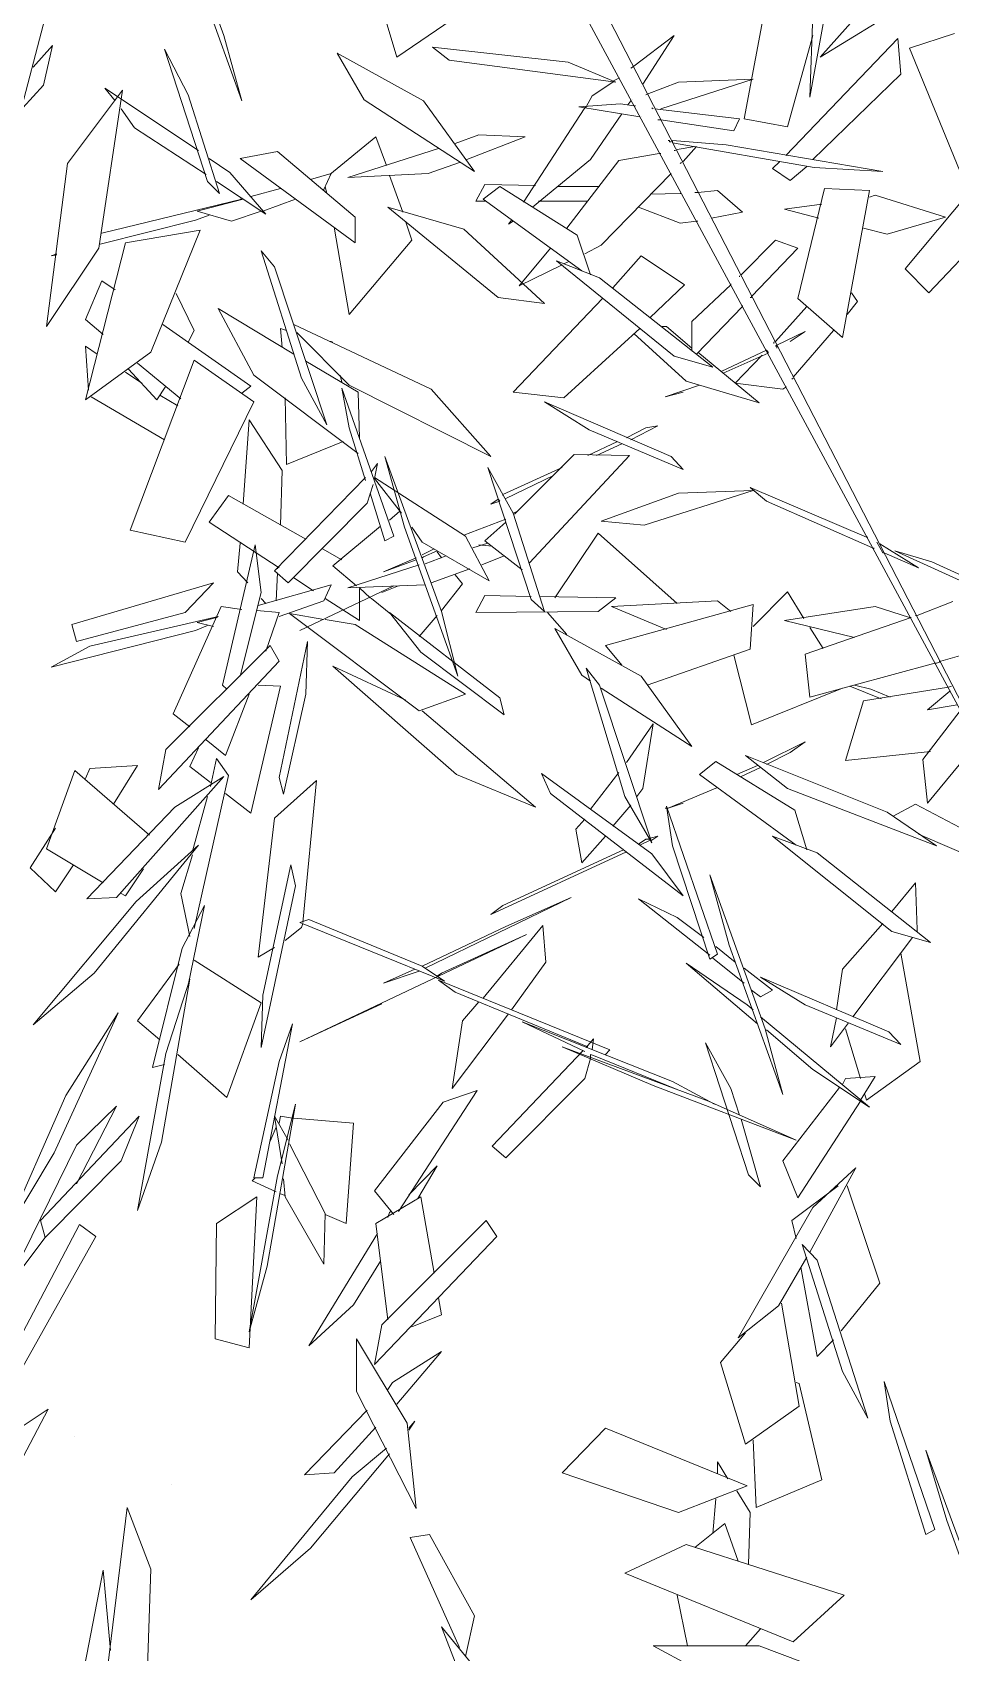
# Model space of a CAD drawing. Header units: metres. Extents: x 42 to 199, y -121 to 268.
# Drawn here: x 132.8174 to 133.0749, y -53.845 to -53.3905 of the extents above; entities that cross this region are included whole.
import ezdxf

# ---------------------------------------------------------------- set-up
doc = ezdxf.new("R2010")
doc.units = ezdxf.units.M
doc.header["$LTSCALE"] = 0.3
doc.layers.get('0').update_dxf_attribs({"color": 8})
doc.layers.add('A-LANDSCAPE', color=8, linetype='Continuous', lineweight=5)
doc.layers.add('DA HOUSE ARCH LAYOUT', color=8, linetype='Continuous', lineweight=9)

# ---------------------------------------------------------------- blocks, each defined once
blk = doc.blocks.new('02PTRX29')
at = {"color": 8, "linetype": 'Continuous', "transparency": 33554572}
for p, q in [((-0.07704, -0.15016), (-0.1687, -0.32006)), ((-0.16889, -0.31994), (-0.08179, -0.1508)), ((-0.0668, -0.21898), (-0.05958, -0.19937)), ((-0.1427, -0.22177), (-0.15655, -0.20621)), ((-0.13302, -0.22961), (-0.1372, -0.20734)), ((-0.06224, -0.20836), (-0.06907, -0.22733)), ((-0.08881, -0.22177), (-0.08577, -0.21152)), ((-0.14384, -0.21329), (-0.14137, -0.22683)), ((-0.14137, -0.22683), (-0.14175, -0.21633)), ((-0.14991, -0.21734), (-0.1427, -0.22177)), ((-0.09583, -0.21696), (-0.08881, -0.22177)), ((-0.04402, -0.21671), (-0.04061, -0.22986)), ((-0.15409, -0.22063), (-0.16149, -0.23872)), ((-0.15978, -0.21873), (-0.15409, -0.22063)), ((-0.15257, -0.21936), (-0.15295, -0.22392)), ((-0.13834, -0.23429), (-0.15257, -0.21936)), ((-0.13852, -0.23062), (-0.14175, -0.21898)), ((-0.1241, -0.21898), (-0.11898, -0.2229)), ((-0.12012, -0.22518), (-0.1241, -0.21898)), ((-0.11063, -0.2224), (-0.09336, -0.2205)), ((-0.09336, -0.2205), (-0.09545, -0.22215)), ((-0.06907, -0.22733), (-0.0668, -0.21898)), ((-0.06471, -0.23758), (-0.05921, -0.22075)), ((-0.06224, -0.22657), (-0.05921, -0.22075)), ((-0.04251, -0.22303), (-0.04497, -0.22025)), ((-0.04497, -0.22025), (-0.04383, -0.22531)), ((-0.1167, -0.22493), (-0.09545, -0.22215)), ((-0.1167, -0.22493), (-0.11063, -0.2224)), ((-0.09222, -0.22733), (-0.08122, -0.22126)), ((-0.08463, -0.22721), (-0.08122, -0.22126)), ((-0.15295, -0.22392), (-0.14175, -0.2348)), ((-0.1224, -0.22834), (-0.13416, -0.22455)), ((-0.13416, -0.22455), (-0.12467, -0.22493)), ((-0.11898, -0.2229), (-0.11879, -0.22303)), ((-0.11879, -0.22303), (-0.1186, -0.22316)), ((-0.11708, -0.2243), (-0.11708, -0.2243)), ((-0.11708, -0.2243), (-0.11708, -0.22442)), ((-0.11708, -0.22442), (-0.11632, -0.2248)), ((-0.11632, -0.2248), (-0.11632, -0.22493)), ((-0.12467, -0.22493), (-0.12069, -0.22645)), ((-0.12069, -0.22645), (-0.1205, -0.22657)), ((-0.1205, -0.22657), (-0.1205, -0.22657)), ((-0.11993, -0.22543), (-0.11993, -0.22543)), ((-0.11632, -0.22493), (-0.11367, -0.2267)), ((-0.11367, -0.2267), (-0.11291, -0.22809)), ((-0.06623, -0.2391), (-0.06224, -0.22657)), ((-0.05161, -0.22569), (-0.06357, -0.23366)), ((-0.04687, -0.2353), (-0.05389, -0.22594)), ((-0.05086, -0.24606), (-0.05389, -0.22594)), ((-0.05161, -0.22569), (-0.05294, -0.22733)), ((-0.04118, -0.22822), (-0.04383, -0.22531)), ((-0.12164, -0.22834), (-0.13245, -0.22961)), ((-0.12145, -0.22834), (-0.12126, -0.22822)), ((-0.11196, -0.22809), (-0.11974, -0.22936)), ((-0.11917, -0.22797), (-0.11917, -0.22797)), ((-0.11917, -0.22797), (-0.11898, -0.22797)), ((-0.11898, -0.22797), (-0.11727, -0.22771)), ((-0.11879, -0.22721), (-0.11879, -0.22721)), ((-0.11822, -0.22784), (-0.1186, -0.22733)), ((-0.11348, -0.2348), (-0.11746, -0.22898)), ((-0.11727, -0.22771), (-0.11196, -0.22809)), ((-0.11291, -0.22809), (-0.11272, -0.22822)), ((-0.11272, -0.22822), (-0.10494, -0.24024)), ((-0.08463, -0.22721), (-0.09868, -0.23631)), ((-0.09868, -0.23631), (-0.09222, -0.22733)), ((-0.0537, -0.22834), (-0.05541, -0.23075)), ((-0.13852, -0.23062), (-0.13302, -0.22961)), ((-0.13245, -0.22961), (-0.13169, -0.23113)), ((-0.13169, -0.23113), (-0.1224, -0.22974)), ((-0.1224, -0.22974), (-0.12221, -0.22974)), ((-0.12221, -0.22974), (-0.12202, -0.22974)), ((-0.11993, -0.22936), (-0.11993, -0.22936)), ((-0.06452, -0.23669), (-0.05541, -0.23075)), ((-0.13074, -0.2329), (-0.15067, -0.23631)), ((-0.14194, -0.23581), (-0.12391, -0.23265)), ((-0.12391, -0.23239), (-0.13074, -0.2329)), ((-0.12391, -0.23265), (-0.12391, -0.23239)), ((-0.12372, -0.23252), (-0.12353, -0.23252)), ((-0.12353, -0.23252), (-0.12353, -0.23239)), ((-0.12353, -0.23239), (-0.12334, -0.23239)), ((-0.10513, -0.23189), (-0.09924, -0.23163)), ((-0.09773, -0.2348), (-0.10513, -0.23189)), ((-0.09924, -0.23163), (-0.09621, -0.23277)), ((-0.08615, -0.23189), (-0.08748, -0.23556)), ((-0.08027, -0.23669), (-0.08615, -0.23189)), ((-0.16585, -0.23391), (-0.15352, -0.24871)), ((-0.13663, -0.23593), (-0.13758, -0.23505)), ((-0.12695, -0.23315), (-0.12524, -0.23505)), ((-0.12676, -0.23315), (-0.12448, -0.23353)), ((-0.12486, -0.2353), (-0.12505, -0.23518)), ((-0.1241, -0.23366), (-0.12429, -0.23366)), ((-0.12221, -0.23404), (-0.1224, -0.23404)), ((-0.1224, -0.23404), (-0.1224, -0.23404)), ((-0.11708, -0.23492), (-0.12221, -0.23404)), ((-0.11044, -0.24353), (-0.11708, -0.23492)), ((-0.10608, -0.24087), (-0.11348, -0.2348)), ((-0.09279, -0.23657), (-0.09678, -0.23518)), ((-0.09412, -0.2334), (-0.08255, -0.23707)), ((-0.08349, -0.24213), (-0.07363, -0.23378)), ((-0.06888, -0.23467), (-0.08349, -0.24542)), ((-0.07363, -0.23378), (-0.06888, -0.23467)), ((-0.0649, -0.23467), (-0.06755, -0.23644)), ((-0.14194, -0.23581), (-0.15067, -0.23631)), ((-0.14099, -0.23568), (-0.1389, -0.23745)), ((-0.1389, -0.23745), (-0.13663, -0.23593)), ((-0.12372, -0.23657), (-0.1148, -0.24568)), ((-0.12372, -0.23657), (-0.12372, -0.23657)), ((-0.08255, -0.23707), (-0.09279, -0.23657)), ((-0.08786, -0.23682), (-0.08957, -0.2415)), ((-0.08046, -0.23657), (-0.07951, -0.23859)), ((-0.08046, -0.23657), (-0.0778, -0.23733)), ((-0.06755, -0.23644), (-0.07211, -0.24175)), ((-0.04687, -0.2353), (-0.04421, -0.25605)), ((-0.14896, -0.23872), (-0.14327, -0.23847)), ((-0.14555, -0.25744), (-0.14896, -0.23872)), ((-0.13985, -0.25251), (-0.14327, -0.23847)), ((-0.13283, -0.2415), (-0.12961, -0.23872)), ((-0.12961, -0.23872), (-0.12714, -0.23897)), ((-0.12714, -0.23897), (-0.12695, -0.23897)), ((-0.12695, -0.23897), (-0.12676, -0.23897)), ((-0.12505, -0.2391), (-0.12505, -0.2391)), ((-0.12505, -0.2391), (-0.12486, -0.2391)), ((-0.12486, -0.2391), (-0.12107, -0.23922)), ((-0.11462, -0.23821), (-0.1093, -0.23821)), ((-0.1019, -0.23821), (-0.11177, -0.24441)), ((-0.1, -0.23796), (-0.10646, -0.23809)), ((-0.09981, -0.23986), (-0.1019, -0.23821)), ((-0.09886, -0.24011), (-0.1, -0.23796)), ((-0.07989, -0.2391), (-0.0797, -0.23821)), ((-0.07951, -0.23859), (-0.07951, -0.23872)), ((-0.07021, -0.23948), (-0.07401, -0.23847)), ((-0.07211, -0.24175), (-0.06585, -0.23758)), ((-0.06471, -0.23758), (-0.06623, -0.2391)), ((-0.15655, -0.25175), (-0.16756, -0.24011)), ((-0.15864, -0.24213), (-0.14972, -0.23935)), ((-0.14972, -0.23935), (-0.14896, -0.2396)), ((-0.14289, -0.24049), (-0.13815, -0.24112)), ((-0.13815, -0.24112), (-0.14251, -0.24226)), ((-0.11955, -0.24087), (-0.12486, -0.24289)), ((-0.10683, -0.24011), (-0.1131, -0.24011)), ((-0.11234, -0.24897), (-0.09981, -0.23986)), ((-0.10494, -0.24011), (-0.10494, -0.24011)), ((-0.08767, -0.24087), (-0.10171, -0.25238)), ((-0.10019, -0.24011), (-0.09886, -0.24011)), ((-0.09735, -0.24365), (-0.08767, -0.24087)), ((-0.0759, -0.23986), (-0.07173, -0.24137)), ((-0.07173, -0.24137), (-0.07154, -0.24137)), ((-0.07154, -0.24137), (-0.06774, -0.24264)), ((-0.06338, -0.24137), (-0.06926, -0.23986)), ((-0.06926, -0.23986), (-0.06907, -0.23986)), ((-0.06907, -0.23986), (-0.05124, -0.24416)), ((-0.06888, -0.23986), (-0.06907, -0.23986)), ((-0.06774, -0.24264), (-0.06338, -0.24137)), ((-0.15124, -0.24428), (-0.15864, -0.24213)), ((-0.13283, -0.2415), (-0.12885, -0.24226)), ((-0.12866, -0.24226), (-0.12866, -0.24226)), ((-0.12695, -0.24264), (-0.12714, -0.24264)), ((-0.12486, -0.24289), (-0.12695, -0.24264)), ((-0.10361, -0.24264), (-0.10304, -0.24302)), ((-0.10304, -0.24302), (-0.10342, -0.24251)), ((-0.08995, -0.24277), (-0.09071, -0.24504)), ((-0.08349, -0.24213), (-0.08349, -0.24542)), ((-0.08274, -0.25453), (-0.08084, -0.2434)), ((-0.0649, -0.24188), (-0.06319, -0.24251)), ((-0.05105, -0.24555), (-0.06319, -0.24251)), ((-0.1482, -0.24353), (-0.15124, -0.24428)), ((-0.13701, -0.24504), (-0.13985, -0.24606)), ((-0.13701, -0.24504), (-0.13264, -0.24947)), ((-0.11177, -0.24441), (-0.11348, -0.24947)), ((-0.10759, -0.25314), (-0.09735, -0.24365)), ((-0.09071, -0.24504), (-0.08274, -0.25453)), ((-0.06376, -0.24378), (-0.05427, -0.24542)), ((-0.06376, -0.24378), (-0.0575, -0.25934)), ((-0.04915, -0.26541), (-0.05427, -0.24542)), ((-0.13397, -0.25225), (-0.13985, -0.24606)), ((-0.11993, -0.24707), (-0.12543, -0.25074)), ((-0.11993, -0.24707), (-0.11632, -0.25112)), ((-0.1148, -0.24568), (-0.11272, -0.24681)), ((-0.10437, -0.25086), (-0.10835, -0.24606)), ((-0.07666, -0.26263), (-0.07154, -0.24643)), ((-0.07154, -0.24643), (-0.07325, -0.24846)), ((-0.04421, -0.25605), (-0.05086, -0.24606)), ((-0.04554, -0.24681), (-0.04478, -0.24707)), ((-0.04554, -0.24694), (-0.04478, -0.24707)), ((-0.15352, -0.24871), (-0.15655, -0.25175)), ((-0.13245, -0.24972), (-0.13245, -0.2496)), ((-0.1241, -0.25984), (-0.10911, -0.2477)), ((-0.10911, -0.2477), (-0.11462, -0.24985)), ((-0.11063, -0.24783), (-0.11006, -0.24808)), ((-0.10987, -0.24821), (-0.10437, -0.25086)), ((-0.07325, -0.24846), (-0.07989, -0.26857)), ((-0.13131, -0.25074), (-0.13131, -0.25061)), ((-0.12638, -0.25542), (-0.13131, -0.25074)), ((-0.11462, -0.24985), (-0.12904, -0.26124)), ((-0.12107, -0.25491), (-0.12543, -0.25074)), ((-0.05124, -0.25023), (-0.05294, -0.25137)), ((-0.04915, -0.25516), (-0.05124, -0.25023)), ((-0.14668, -0.25175), (-0.14744, -0.25289)), ((-0.14744, -0.25289), (-0.14612, -0.25453)), ((-0.13985, -0.25251), (-0.14555, -0.25744)), ((-0.13701, -0.25795), (-0.14099, -0.25352)), ((-0.13397, -0.25238), (-0.13397, -0.25225)), ((-0.13378, -0.25238), (-0.13397, -0.25238)), ((-0.13283, -0.25352), (-0.13283, -0.25339)), ((-0.13283, -0.25339), (-0.13283, -0.25339)), ((-0.12695, -0.25959), (-0.13283, -0.25352)), ((-0.11499, -0.25251), (-0.10361, -0.2644)), ((-0.10171, -0.25238), (-0.10759, -0.25314)), ((-0.06604, -0.25377), (-0.07571, -0.25959)), ((-0.07059, -0.26225), (-0.06604, -0.25377)), ((-0.06072, -0.25187), (-0.063, -0.25656)), ((-0.12638, -0.25542), (-0.12638, -0.25921)), ((-0.09317, -0.26402), (-0.07571, -0.2558)), ((-0.05902, -0.2558), (-0.07021, -0.26364)), ((-0.05142, -0.25706), (-0.04915, -0.25516)), ((-0.14441, -0.25656), (-0.13928, -0.2625)), ((-0.1372, -0.25845), (-0.1408, -0.25668)), ((-0.1408, -0.25668), (-0.1389, -0.25795)), ((-0.12638, -0.25883), (-0.12315, -0.25605)), ((-0.11898, -0.25694), (-0.12562, -0.26301)), ((-0.12315, -0.25605), (-0.12258, -0.25605)), ((-0.11006, -0.26516), (-0.11974, -0.2563)), ((-0.07609, -0.25681), (-0.08274, -0.26351)), ((-0.07609, -0.25694), (-0.07609, -0.25694)), ((-0.07477, -0.25656), (-0.07401, -0.2563)), ((-0.07401, -0.2563), (-0.0742, -0.25871)), ((-0.06224, -0.25807), (-0.063, -0.25656)), ((-0.13701, -0.25858), (-0.1372, -0.25845)), ((-0.1372, -0.25883), (-0.1372, -0.25858)), ((-0.1372, -0.25858), (-0.13701, -0.25858)), ((-0.1372, -0.25883), (-0.1372, -0.25883)), ((-0.13682, -0.25807), (-0.13701, -0.25795)), ((-0.13682, -0.2582), (-0.13682, -0.25807)), ((-0.13606, -0.25934), (-0.13587, -0.25909)), ((-0.13606, -0.25947), (-0.13606, -0.25934)), ((-0.13606, -0.25934), (-0.13606, -0.25934)), ((-0.13037, -0.262), (-0.13606, -0.25947)), ((-0.13587, -0.25909), (-0.13587, -0.25909)), ((-0.13587, -0.25909), (-0.13018, -0.26174)), ((-0.1353, -0.25972), (-0.13188, -0.26326)), ((-0.13492, -0.26579), (-0.12714, -0.25934)), ((-0.1241, -0.25984), (-0.12904, -0.26124)), ((-0.08065, -0.25807), (-0.08046, -0.25795)), ((-0.08046, -0.25795), (-0.08027, -0.25795)), ((-0.0575, -0.25934), (-0.04915, -0.26541)), ((-0.04915, -0.25858), (-0.05067, -0.25959)), ((-0.04953, -0.26415), (-0.04915, -0.25858)), ((-0.07723, -0.26048), (-0.08387, -0.2644)), ((-0.063, -0.26035), (-0.07059, -0.26566)), ((-0.05484, -0.28198), (-0.063, -0.26035)), ((-0.06129, -0.26528), (-0.05579, -0.26073)), ((-0.05826, -0.26541), (-0.05465, -0.26149)), ((-0.05427, -0.26187), (-0.05636, -0.26326)), ((-0.13928, -0.26263), (-0.13909, -0.26275)), ((-0.13834, -0.26364), (-0.13834, -0.26364)), ((-0.13834, -0.26364), (-0.13834, -0.26377)), ((-0.13834, -0.26377), (-0.13796, -0.26402)), ((-0.13796, -0.26402), (-0.13188, -0.26326)), ((-0.12562, -0.26301), (-0.13492, -0.26579)), ((-0.12296, -0.26503), (-0.12733, -0.26351)), ((-0.08274, -0.26351), (-0.10076, -0.27262)), ((-0.10076, -0.27262), (-0.09317, -0.26402)), ((-0.08179, -0.26389), (-0.08843, -0.28274)), ((-0.08387, -0.27224), (-0.07059, -0.26225)), ((-0.08274, -0.26895), (-0.08179, -0.26389)), ((-0.08179, -0.26313), (-0.0816, -0.26225)), ((-0.07666, -0.26263), (-0.07989, -0.26857)), ((-0.07021, -0.26364), (-0.06907, -0.26453)), ((-0.05826, -0.26541), (-0.05939, -0.26364)), ((-0.12524, -0.2644), (-0.12296, -0.26503)), ((-0.10759, -0.26566), (-0.12372, -0.27262)), ((-0.11329, -0.26921), (-0.10759, -0.26566)), ((-0.10361, -0.2644), (-0.11006, -0.26516)), ((-0.08387, -0.2644), (-0.08406, -0.27022)), ((-0.07458, -0.26516), (-0.07477, -0.27363)), ((-0.07059, -0.26566), (-0.06186, -0.2835)), ((-0.06091, -0.26617), (-0.05864, -0.26478)), ((-0.05921, -0.27047), (-0.04991, -0.26503)), ((-0.0742, -0.27439), (-0.07002, -0.26794)), ((-0.07002, -0.26794), (-0.06926, -0.27869)), ((-0.12524, -0.27427), (-0.11329, -0.26921)), ((-0.1205, -0.26895), (-0.12202, -0.2687)), ((-0.12202, -0.2687), (-0.1186, -0.27047)), ((-0.11803, -0.27022), (-0.1205, -0.26895)), ((-0.08482, -0.27566), (-0.08274, -0.26895)), ((-0.11424, -0.2725), (-0.11746, -0.27098)), ((-0.1131, -0.2725), (-0.11689, -0.27072)), ((-0.07477, -0.27363), (-0.08198, -0.27072)), ((-0.12524, -0.27427), (-0.12372, -0.27262)), ((-0.11139, -0.27237), (-0.11841, -0.2725)), ((-0.11841, -0.2725), (-0.1057, -0.28616)), ((-0.1038, -0.27996), (-0.11139, -0.27237)), ((-0.10228, -0.27743), (-0.10987, -0.27401)), ((-0.10038, -0.27401), (-0.10589, -0.29084)), ((-0.10361, -0.27983), (-0.10038, -0.27401)), ((-0.08729, -0.27262), (-0.0945, -0.29236)), ((-0.08976, -0.2816), (-0.08729, -0.27262)), ((-0.08634, -0.27351), (-0.08596, -0.27541)), ((-0.08558, -0.27452), (-0.08634, -0.27351)), ((-0.07401, -0.28135), (-0.0742, -0.27439)), ((-0.10873, -0.27503), (-0.10266, -0.27794)), ((-0.09754, -0.28274), (-0.08596, -0.27528)), ((-0.08596, -0.27541), (-0.08938, -0.27983)), ((-0.08501, -0.27857), (-0.08577, -0.27616)), ((-0.08482, -0.27528), (-0.07325, -0.28717)), ((-0.14934, -0.28426), (-0.13587, -0.27831)), ((-0.13378, -0.27654), (-0.14858, -0.28287)), ((-0.13587, -0.27831), (-0.13378, -0.27654)), ((-0.12031, -0.28135), (-0.13416, -0.27692)), ((-0.13416, -0.27692), (-0.12467, -0.2773)), ((-0.12467, -0.2773), (-0.1148, -0.28084)), ((-0.10228, -0.27756), (-0.10228, -0.27743)), ((-0.1019, -0.27831), (-0.10171, -0.27806)), ((-0.10076, -0.27869), (-0.1019, -0.27831)), ((-0.10171, -0.27806), (-0.10076, -0.27869)), ((-0.08729, -0.28337), (-0.08539, -0.2773)), ((-0.07723, -0.28312), (-0.06736, -0.27756)), ((-0.06736, -0.27756), (-0.0649, -0.28097)), ((-0.10759, -0.29236), (-0.10361, -0.27983)), ((-0.10361, -0.27983), (-0.10418, -0.27958)), ((-0.10266, -0.28059), (-0.09735, -0.28262)), ((-0.08919, -0.27958), (-0.08786, -0.28072)), ((-0.07496, -0.28869), (-0.08501, -0.27857)), ((-0.12448, -0.29134), (-0.11443, -0.28236)), ((-0.1148, -0.28084), (-0.12031, -0.28135)), ((-0.11443, -0.28236), (-0.10892, -0.29059)), ((-0.10266, -0.28097), (-0.1, -0.28337)), ((-0.09659, -0.30058), (-0.08976, -0.2816)), ((-0.09203, -0.2835), (-0.09071, -0.2816)), ((-0.08672, -0.28148), (-0.08065, -0.28654)), ((-0.0649, -0.28097), (-0.07382, -0.28679)), ((-0.06186, -0.2835), (-0.05484, -0.28198)), ((-0.15219, -0.28464), (-0.1704, -0.29286)), ((-0.15693, -0.28603), (-0.15219, -0.28464)), ((-0.15029, -0.28375), (-0.15522, -0.28679)), ((-0.15067, -0.28489), (-0.14991, -0.2835)), ((-0.14953, -0.28426), (-0.14953, -0.28439)), ((-0.14953, -0.28439), (-0.14934, -0.28426)), ((-0.14858, -0.28287), (-0.14877, -0.28287)), ((-0.14877, -0.28287), (-0.14877, -0.28287)), ((-0.1, -0.28337), (-0.10475, -0.28704)), ((-0.09924, -0.28388), (-0.10095, -0.28401)), ((-0.09754, -0.28274), (-0.10057, -0.28844)), ((-0.09203, -0.2835), (-0.10057, -0.28844)), ((-0.09849, -0.28426), (-0.10038, -0.28363)), ((-0.09222, -0.2854), (-0.09393, -0.28464)), ((-0.09355, -0.28439), (-0.09203, -0.28515)), ((-0.08843, -0.28274), (-0.08729, -0.28337)), ((-0.08179, -0.28578), (-0.07932, -0.28439)), ((-0.07078, -0.28388), (-0.07154, -0.28995)), ((-0.06661, -0.30172), (-0.07078, -0.28388)), ((-0.06888, -0.28363), (-0.0685, -0.2873)), ((-0.15693, -0.28603), (-0.18065, -0.29691)), ((-0.15522, -0.28679), (-0.15086, -0.28489)), ((-0.15086, -0.28489), (-0.15067, -0.28489)), ((-0.09962, -0.28641), (-0.10247, -0.28527)), ((-0.09241, -0.28628), (-0.09507, -0.28527)), ((-0.0945, -0.28553), (-0.09393, -0.28477)), ((-0.09203, -0.28553), (-0.09222, -0.2854)), ((-0.08255, -0.28932), (-0.09165, -0.28641)), ((-0.0871, -0.2873), (-0.09127, -0.28553)), ((-0.0871, -0.2873), (-0.09127, -0.28578)), ((-0.08065, -0.28654), (-0.08368, -0.28907)), ((-0.07363, -0.28666), (-0.07363, -0.28692)), ((-0.09811, -0.28692), (-0.09317, -0.28869)), ((-0.09621, -0.28768), (-0.09716, -0.28881)), ((-0.0945, -0.29223), (-0.09716, -0.28881)), ((-0.07571, -0.28806), (-0.07818, -0.2897)), ((-0.07325, -0.28717), (-0.07496, -0.28869)), ((-0.07344, -0.29097), (-0.07363, -0.28742)), ((-0.06983, -0.28869), (-0.0685, -0.2873)), ((-0.06547, -0.28869), (-0.06186, -0.29248)), ((-0.04744, -0.294), (-0.06547, -0.28869)), ((-0.14061, -0.29324), (-0.13852, -0.28983)), ((-0.13416, -0.29425), (-0.13852, -0.28983)), ((-0.10702, -0.29046), (-0.1167, -0.29059)), ((-0.1167, -0.29059), (-0.11443, -0.29236)), ((-0.10589, -0.29084), (-0.10759, -0.29236)), ((-0.1, -0.29033), (-0.10589, -0.29046)), ((-0.09886, -0.29248), (-0.1, -0.29033)), ((-0.09241, -0.28894), (-0.08255, -0.28932)), ((-0.08691, -0.28995), (-0.089, -0.28907)), ((-0.07647, -0.29476), (-0.08843, -0.28907)), ((-0.08558, -0.29071), (-0.08824, -0.29286)), ((-0.08539, -0.29059), (-0.08558, -0.29071)), ((-0.08406, -0.28932), (-0.08539, -0.29059)), ((-0.08406, -0.2935), (-0.08406, -0.28945)), ((-0.0797, -0.29071), (-0.08406, -0.2935)), ((-0.07116, -0.2916), (-0.08046, -0.28894)), ((-0.08046, -0.28894), (-0.07951, -0.29097)), ((-0.07154, -0.29071), (-0.07211, -0.29134)), ((-0.07154, -0.28995), (-0.06888, -0.30058)), ((-0.15959, -0.29109), (-0.15503, -0.29286)), ((-0.15503, -0.29286), (-0.15484, -0.29286)), ((-0.15484, -0.29286), (-0.15484, -0.29286)), ((-0.14972, -0.29172), (-0.15409, -0.29312)), ((-0.13815, -0.2935), (-0.14972, -0.29172)), ((-0.11537, -0.29666), (-0.13416, -0.29147)), ((-0.13416, -0.29147), (-0.13378, -0.29716)), ((-0.13131, -0.29236), (-0.12961, -0.29097)), ((-0.11613, -0.29172), (-0.12961, -0.29097)), ((-0.12315, -0.29463), (-0.11613, -0.29172)), ((-0.11443, -0.29236), (-0.09886, -0.29248)), ((-0.10797, -0.29248), (-0.11044, -0.29527)), ((-0.08786, -0.29248), (-0.1019, -0.30336)), ((-0.0945, -0.29236), (-0.09659, -0.30058)), ((-0.09393, -0.29286), (-0.09165, -0.29552)), ((-0.09184, -0.29754), (-0.08786, -0.29248)), ((-0.09165, -0.30501), (-0.07514, -0.29261)), ((-0.07951, -0.29097), (-0.07382, -0.29299)), ((-0.07951, -0.29337), (-0.07514, -0.29261)), ((-0.07382, -0.29248), (-0.07097, -0.29223)), ((-0.07382, -0.29248), (-0.07211, -0.29742)), ((-0.06907, -0.2921), (-0.06642, -0.29172)), ((-0.06642, -0.29172), (-0.06034, -0.30539)), ((-0.06186, -0.29248), (-0.04801, -0.29615)), ((-0.1408, -0.2978), (-0.15427, -0.29312)), ((-0.15409, -0.29312), (-0.15427, -0.29312)), ((-0.15427, -0.29312), (-0.15427, -0.29312)), ((-0.14706, -0.29565), (-0.13815, -0.2935)), ((-0.14137, -0.29438), (-0.14308, -0.29704)), ((-0.11993, -0.30058), (-0.10892, -0.29451)), ((-0.10892, -0.29451), (-0.11234, -0.30045)), ((-0.08349, -0.294), (-0.09754, -0.30286)), ((-0.08349, -0.294), (-0.0797, -0.29337)), ((-0.04972, -0.29678), (-0.06604, -0.29299)), ((-0.06604, -0.29299), (-0.06585, -0.29312)), ((-0.06585, -0.29312), (-0.06338, -0.29375)), ((-0.06338, -0.29375), (-0.06547, -0.29425)), ((-0.06471, -0.29413), (-0.06319, -0.29476)), ((-0.06319, -0.29476), (-0.04478, -0.29944)), ((-0.04801, -0.29615), (-0.04744, -0.294)), ((-0.15807, -0.29868), (-0.16376, -0.29704)), ((-0.11537, -0.29666), (-0.11746, -0.29919)), ((-0.07382, -0.31348), (-0.07742, -0.29615)), ((-0.07742, -0.29615), (-0.07723, -0.30286)), ((-0.07268, -0.29666), (-0.07382, -0.29868)), ((-0.07268, -0.29666), (-0.05939, -0.30994)), ((-0.04972, -0.29678), (-0.04478, -0.29944)), ((-0.15788, -0.29868), (-0.15807, -0.29868)), ((-0.15788, -0.29881), (-0.15788, -0.29868)), ((-0.1575, -0.29894), (-0.15788, -0.29881)), ((-0.15731, -0.29894), (-0.1575, -0.29894)), ((-0.14137, -0.30324), (-0.15731, -0.29894)), ((-0.1408, -0.2978), (-0.14137, -0.30324)), ((-0.13169, -0.29792), (-0.13397, -0.30678)), ((-0.12069, -0.30172), (-0.13378, -0.29716)), ((-0.10247, -0.30551), (-0.09184, -0.29754)), ((-0.05845, -0.315), (-0.07382, -0.29868)), ((-0.12638, -0.30956), (-0.11993, -0.30058)), ((-0.11291, -0.29957), (-0.11784, -0.31589)), ((-0.11291, -0.29957), (-0.11462, -0.30172)), ((-0.11234, -0.30045), (-0.11348, -0.30121)), ((-0.0964, -0.3131), (-0.08065, -0.29931)), ((-0.08065, -0.29931), (-0.08995, -0.30362)), ((-0.15902, -0.30197), (-0.1594, -0.30184)), ((-0.15921, -0.30235), (-0.15921, -0.30248)), ((-0.15921, -0.30248), (-0.15636, -0.30488)), ((-0.1482, -0.30374), (-0.15902, -0.30197)), ((-0.15902, -0.30197), (-0.15902, -0.30197)), ((-0.15162, -0.30324), (-0.14915, -0.30222)), ((-0.14649, -0.30184), (-0.15048, -0.30349)), ((-0.14915, -0.30222), (-0.14706, -0.30172)), ((-0.13397, -0.30678), (-0.14555, -0.3021)), ((-0.12638, -0.30956), (-0.1148, -0.3021)), ((-0.12126, -0.32183), (-0.11462, -0.30172)), ((-0.09754, -0.30286), (-0.09165, -0.30501)), ((-0.07439, -0.31563), (-0.07723, -0.30286)), ((-0.07116, -0.30172), (-0.07401, -0.30184)), ((-0.07401, -0.30184), (-0.07021, -0.31804)), ((-0.06699, -0.3107), (-0.07002, -0.30286)), ((-0.06718, -0.30222), (-0.06661, -0.30172)), ((-0.16054, -0.30501), (-0.15579, -0.31121)), ((-0.15636, -0.30488), (-0.16016, -0.30425)), ((-0.1482, -0.30374), (-0.14593, -0.31133)), ((-0.09203, -0.30501), (-0.10646, -0.31728)), ((-0.1019, -0.30336), (-0.10247, -0.30551)), ((-0.11803, -0.31159), (-0.12145, -0.30665)), ((-0.12145, -0.30665), (-0.12012, -0.31488)), ((-0.06243, -0.30703), (-0.06034, -0.30539)), ((-0.15636, -0.31677), (-0.16281, -0.30893)), ((-0.13549, -0.31159), (-0.1408, -0.30893)), ((-0.1408, -0.30893), (-0.1389, -0.31032)), ((-0.06452, -0.30868), (-0.06699, -0.3107)), ((-0.14593, -0.31133), (-0.15674, -0.31019)), ((-0.15636, -0.31677), (-0.15579, -0.31121)), ((-0.13321, -0.3107), (-0.15124, -0.31791)), ((-0.12942, -0.31146), (-0.13947, -0.31766)), ((-0.1389, -0.31032), (-0.13587, -0.31184)), ((-0.13852, -0.31488), (-0.13321, -0.3107)), ((-0.12733, -0.3131), (-0.12942, -0.31146)), ((-0.06736, -0.31323), (-0.06585, -0.31108)), ((-0.06585, -0.31108), (-0.06509, -0.31462)), ((-0.06243, -0.31209), (-0.06357, -0.30969)), ((-0.05845, -0.315), (-0.05939, -0.30994)), ((-0.12733, -0.3131), (-0.13966, -0.32209)), ((-0.13511, -0.31222), (-0.13264, -0.31336)), ((-0.13207, -0.3131), (-0.13473, -0.31197)), ((-0.10721, -0.31298), (-0.12126, -0.32322)), ((-0.11348, -0.31753), (-0.11708, -0.31285)), ((-0.10721, -0.31298), (-0.10835, -0.31551)), ((-0.10646, -0.31728), (-0.0964, -0.3131)), ((-0.07382, -0.31348), (-0.07439, -0.31563)), ((-0.06736, -0.31323), (-0.063, -0.33271)), ((-0.0668, -0.31336), (-0.06053, -0.31728)), ((-0.05313, -0.32879), (-0.0668, -0.31336)), ((-0.06243, -0.31209), (-0.06509, -0.31412)), ((-0.04782, -0.3126), (-0.05731, -0.32082)), ((-0.05579, -0.31197), (-0.04972, -0.31234)), ((-0.05579, -0.31197), (-0.05275, -0.3169)), ((-0.04972, -0.31234), (-0.04915, -0.31361)), ((-0.04421, -0.32259), (-0.04782, -0.3126)), ((-0.1575, -0.32221), (-0.13852, -0.31488)), ((-0.12961, -0.31475), (-0.12334, -0.31741)), ((-0.12524, -0.32854), (-0.10835, -0.31551)), ((-0.12012, -0.31488), (-0.11936, -0.31589)), ((-0.07325, -0.31867), (-0.07856, -0.31386)), ((-0.07685, -0.33195), (-0.07856, -0.31386)), ((-0.06699, -0.31551), (-0.07021, -0.31804)), ((-0.16661, -0.3231), (-0.15484, -0.3169)), ((-0.152, -0.31842), (-0.15484, -0.3169)), ((-0.14099, -0.32272), (-0.13947, -0.31766)), ((-0.12961, -0.336), (-0.12315, -0.31715)), ((-0.12524, -0.31677), (-0.12334, -0.31741)), ((-0.12391, -0.32221), (-0.12315, -0.31715)), ((-0.12334, -0.31741), (-0.12296, -0.31741)), ((-0.11784, -0.31589), (-0.12126, -0.32183)), ((-0.1186, -0.31703), (-0.11632, -0.31968)), ((-0.06281, -0.32285), (-0.06471, -0.31589)), ((-0.06053, -0.31728), (-0.04934, -0.32892)), ((-0.15124, -0.31791), (-0.1575, -0.32221)), ((-0.11158, -0.32006), (-0.11272, -0.3188)), ((-0.07325, -0.31867), (-0.07116, -0.33638)), ((-0.15522, -0.32069), (-0.16813, -0.32626)), ((-0.13663, -0.32095), (-0.15181, -0.33309)), ((-0.14232, -0.3231), (-0.13663, -0.32095)), ((-0.12107, -0.3212), (-0.12202, -0.32095)), ((-0.12202, -0.32095), (-0.12126, -0.32145)), ((-0.12126, -0.32145), (-0.12107, -0.32145)), ((-0.1205, -0.32133), (-0.12107, -0.32133)), ((-0.12107, -0.32145), (-0.11974, -0.32209)), ((-0.11955, -0.32196), (-0.1205, -0.32133)), ((-0.11537, -0.32095), (-0.11234, -0.32436)), ((-0.11234, -0.32436), (-0.11158, -0.32006)), ((-0.04535, -0.31994), (-0.04213, -0.325)), ((-0.14232, -0.3231), (-0.15674, -0.33448)), ((-0.12391, -0.32221), (-0.12866, -0.33663)), ((-0.12126, -0.32322), (-0.12524, -0.32854)), ((-0.11974, -0.32209), (-0.11955, -0.32196)), ((-0.11803, -0.32297), (-0.10076, -0.33094)), ((-0.10228, -0.3298), (-0.11765, -0.32272)), ((-0.06357, -0.32209), (-0.0556, -0.3293)), ((-0.05029, -0.33841), (-0.06357, -0.32209)), ((-0.06281, -0.32335), (-0.06129, -0.32828)), ((-0.05142, -0.32689), (-0.04421, -0.32259)), ((-0.12866, -0.32588), (-0.13568, -0.34549)), ((-0.13112, -0.33486), (-0.12866, -0.32588)), ((-0.0759, -0.32727), (-0.07533, -0.32462)), ((-0.07533, -0.32462), (-0.07173, -0.34119)), ((-0.05655, -0.32512), (-0.05427, -0.32854)), ((-0.04763, -0.32462), (-0.04535, -0.32803)), ((-0.04213, -0.325), (-0.04535, -0.32803)), ((-0.15503, -0.33284), (-0.15484, -0.32689)), ((-0.15484, -0.32689), (-0.15181, -0.33056)), ((-0.07154, -0.34789), (-0.0759, -0.32727)), ((-0.12866, -0.33613), (-0.11955, -0.32892)), ((-0.12448, -0.33132), (-0.11955, -0.32892)), ((-0.10266, -0.33246), (-0.11101, -0.32879)), ((-0.11101, -0.32879), (-0.09241, -0.33777)), ((-0.10076, -0.33094), (-0.10228, -0.3298)), ((-0.06148, -0.33524), (-0.06433, -0.3298)), ((-0.06433, -0.3298), (-0.06224, -0.33992)), ((-0.06129, -0.32828), (-0.06243, -0.33372)), ((-0.0556, -0.3293), (-0.04251, -0.34498)), ((-0.05427, -0.32854), (-0.0537, -0.32828)), ((-0.04934, -0.32892), (-0.05313, -0.32879)), ((-0.15067, -0.33208), (-0.14555, -0.3379)), ((-0.12448, -0.33132), (-0.1279, -0.33385)), ((-0.09488, -0.33942), (-0.07647, -0.33195)), ((-0.07761, -0.33157), (-0.09203, -0.33752)), ((-0.07647, -0.33195), (-0.07761, -0.33157)), ((-0.07666, -0.33259), (-0.07685, -0.33208)), ((-0.15674, -0.33448), (-0.15181, -0.33309)), ((-0.15503, -0.33309), (-0.15503, -0.33284)), ((-0.14687, -0.34397), (-0.15446, -0.33385)), ((-0.1074, -0.33233), (-0.10778, -0.33701)), ((-0.09981, -0.34157), (-0.1074, -0.33233)), ((-0.10532, -0.33347), (-0.07647, -0.34713)), ((-0.0945, -0.33841), (-0.10532, -0.33347)), ((-0.09203, -0.33752), (-0.10266, -0.33246)), ((-0.07458, -0.33423), (-0.07666, -0.33259)), ((-0.15295, -0.33588), (-0.15541, -0.34966)), ((-0.13796, -0.35384), (-0.13112, -0.33486)), ((-0.13188, -0.33701), (-0.12942, -0.33499)), ((-0.12866, -0.33663), (-0.12961, -0.336)), ((-0.07116, -0.33638), (-0.07325, -0.33512)), ((-0.05769, -0.35042), (-0.06148, -0.33524)), ((-0.14479, -0.34309), (-0.14555, -0.3379)), ((-0.13663, -0.34056), (-0.13302, -0.33777)), ((-0.12562, -0.33714), (-0.13473, -0.34486)), ((-0.12562, -0.33714), (-0.1334, -0.34245)), ((-0.13302, -0.33967), (-0.12904, -0.33651)), ((-0.10342, -0.34309), (-0.10778, -0.33701)), ((-0.09203, -0.33752), (-0.09488, -0.33942)), ((-0.09165, -0.33815), (-0.0871, -0.33967)), ((-0.0871, -0.33967), (-0.09108, -0.3379)), ((-0.07154, -0.3422), (-0.063, -0.33676)), ((-0.0611, -0.33727), (-0.05579, -0.34448)), ((-0.13511, -0.33891), (-0.15143, -0.34587)), ((-0.1408, -0.34245), (-0.13511, -0.33891)), ((-0.09412, -0.33929), (-0.11594, -0.34815)), ((-0.09621, -0.34081), (-0.09412, -0.33929)), ((-0.09393, -0.33878), (-0.0945, -0.33841)), ((-0.06243, -0.33916), (-0.05883, -0.35991)), ((-0.06243, -0.33916), (-0.05939, -0.34865)), ((-0.04251, -0.34498), (-0.05029, -0.33841)), ((-0.15295, -0.34751), (-0.1408, -0.34245)), ((-0.13511, -0.34144), (-0.13663, -0.34056)), ((-0.13511, -0.34144), (-0.13397, -0.34056)), ((-0.1334, -0.34245), (-0.13416, -0.34309)), ((-0.1131, -0.34777), (-0.09621, -0.34081)), ((-0.09924, -0.34207), (-0.09716, -0.34448)), ((-0.07647, -0.34713), (-0.08691, -0.34233)), ((-0.07173, -0.34119), (-0.07154, -0.34789)), ((-0.06718, -0.35422), (-0.07154, -0.3422)), ((-0.13511, -0.34397), (-0.14896, -0.35548)), ((-0.14403, -0.34777), (-0.14479, -0.3441)), ((-0.09583, -0.35308), (-0.10304, -0.34359)), ((-0.09716, -0.34448), (-0.09583, -0.35308)), ((-0.05579, -0.34448), (-0.05864, -0.34688)), ((-0.04516, -0.3613), (-0.05332, -0.34347)), ((-0.05332, -0.34347), (-0.04668, -0.35397)), ((-0.15143, -0.34587), (-0.15295, -0.34751)), ((-0.14593, -0.34549), (-0.14782, -0.35182)), ((-0.1463, -0.34473), (-0.14403, -0.34777)), ((-0.13587, -0.34562), (-0.14175, -0.35068)), ((-0.13568, -0.34549), (-0.13796, -0.35384)), ((-0.12391, -0.35219), (-0.10475, -0.3446)), ((-0.10475, -0.3446), (-0.11272, -0.3484)), ((-0.07173, -0.36447), (-0.07552, -0.34486)), ((-0.07552, -0.34486), (-0.07382, -0.34966)), ((-0.12809, -0.34726), (-0.13359, -0.36409)), ((-0.13131, -0.35308), (-0.12809, -0.34726)), ((-0.12847, -0.35472), (-0.10987, -0.34777)), ((-0.12145, -0.3527), (-0.10987, -0.34777)), ((-0.11594, -0.34815), (-0.11537, -0.34878)), ((-0.11291, -0.34789), (-0.11386, -0.34675)), ((-0.11367, -0.34815), (-0.11386, -0.34675)), ((-0.11253, -0.34827), (-0.10095, -0.36042)), ((-0.05939, -0.34865), (-0.05579, -0.36864)), ((-0.15541, -0.34966), (-0.14858, -0.3546)), ((-0.14896, -0.35548), (-0.14175, -0.35068)), ((-0.12448, -0.35321), (-0.11386, -0.34891)), ((-0.11386, -0.34891), (-0.11348, -0.34878)), ((-0.11348, -0.34916), (-0.11348, -0.34878)), ((-0.11348, -0.34928), (-0.11348, -0.34916)), ((-0.11272, -0.35182), (-0.11348, -0.34928)), ((-0.07382, -0.34966), (-0.07059, -0.36447)), ((-0.06091, -0.34878), (-0.06718, -0.35422)), ((-0.05921, -0.35004), (-0.05769, -0.35042)), ((-0.14593, -0.35182), (-0.14972, -0.35156)), ((-0.14972, -0.35156), (-0.14782, -0.3546)), ((-0.14555, -0.35257), (-0.14593, -0.35182)), ((-0.12145, -0.3527), (-0.13966, -0.35966)), ((-0.12391, -0.35219), (-0.12923, -0.3551)), ((-0.11272, -0.35182), (-0.10266, -0.36194)), ((-0.14839, -0.35384), (-0.14858, -0.3546)), ((-0.14782, -0.3546), (-0.14782, -0.35472)), ((-0.14782, -0.35472), (-0.13985, -0.367)), ((-0.14517, -0.35295), (-0.13796, -0.36232)), ((-0.13966, -0.35966), (-0.12847, -0.35472)), ((-0.13131, -0.35308), (-0.13245, -0.3565)), ((-0.089, -0.36877), (-0.09905, -0.35333)), ((-0.09905, -0.35333), (-0.09469, -0.35485)), ((-0.09469, -0.35485), (-0.08596, -0.36611)), ((-0.04668, -0.35397), (-0.03871, -0.37206)), ((-0.0833, -0.35751), (-0.07571, -0.35688)), ((-0.0723, -0.37572), (-0.0759, -0.3551)), ((-0.0759, -0.3551), (-0.07363, -0.36421)), ((-0.07571, -0.35688), (-0.07552, -0.35688)), ((-0.07552, -0.35688), (-0.07401, -0.35662)), ((-0.07325, -0.35662), (-0.07496, -0.35966)), ((-0.07325, -0.35662), (-0.0742, -0.36269)), ((-0.07382, -0.35751), (-0.07401, -0.35662)), ((-0.05598, -0.35662), (-0.04346, -0.36991)), ((-0.0537, -0.36232), (-0.05598, -0.35662)), ((-0.04801, -0.36029), (-0.05313, -0.35536)), ((-0.05313, -0.35536), (-0.04801, -0.36522)), ((-0.13511, -0.3656), (-0.13264, -0.357)), ((-0.08236, -0.37029), (-0.0833, -0.35751)), ((-0.07344, -0.35801), (-0.07268, -0.35978)), ((-0.10095, -0.36042), (-0.10266, -0.36194)), ((-0.0797, -0.36902), (-0.07514, -0.36016)), ((-0.05883, -0.35991), (-0.05579, -0.36864)), ((-0.0389, -0.37889), (-0.04801, -0.36029)), ((-0.13985, -0.367), (-0.13796, -0.36232)), ((-0.09146, -0.36712), (-0.09393, -0.36295)), ((-0.09393, -0.36295), (-0.09033, -0.36662)), ((-0.04402, -0.37206), (-0.0537, -0.36232)), ((-0.03871, -0.37206), (-0.04516, -0.3613)), ((-0.14137, -0.37395), (-0.14725, -0.3632)), ((-0.14725, -0.3632), (-0.14175, -0.36826)), ((-0.13511, -0.3656), (-0.13359, -0.36409)), ((-0.07458, -0.36687), (-0.07439, -0.36459)), ((-0.07363, -0.36421), (-0.07002, -0.38407)), ((-0.0704, -0.36485), (-0.07344, -0.36624)), ((-0.07059, -0.36447), (-0.07173, -0.36447)), ((-0.07078, -0.36447), (-0.0704, -0.36485)), ((-0.14612, -0.36548), (-0.15029, -0.37788)), ((-0.14498, -0.36548), (-0.13909, -0.36991)), ((-0.09355, -0.37661), (-0.09184, -0.36687)), ((-0.09184, -0.36687), (-0.08615, -0.37029)), ((-0.08596, -0.36611), (-0.08843, -0.36915)), ((-0.07458, -0.36687), (-0.07951, -0.37547)), ((-0.07458, -0.36674), (-0.07401, -0.36649)), ((-0.06585, -0.37029), (-0.07097, -0.36687)), ((-0.07097, -0.36687), (-0.07002, -0.3861)), ((-0.14175, -0.36826), (-0.13226, -0.38483)), ((-0.08786, -0.36889), (-0.08805, -0.36877)), ((-0.08767, -0.36953), (-0.08786, -0.36889)), ((-0.0797, -0.36915), (-0.08236, -0.37029)), ((-0.07951, -0.37547), (-0.0797, -0.36902)), ((-0.13909, -0.36991), (-0.13966, -0.37218)), ((-0.10152, -0.37193), (-0.10019, -0.36991)), ((-0.10019, -0.36991), (-0.08691, -0.38319)), ((-0.08615, -0.37029), (-0.08767, -0.38256)), ((-0.06566, -0.38496), (-0.06585, -0.37029)), ((-0.04839, -0.37041), (-0.05048, -0.37193)), ((-0.03738, -0.39141), (-0.04839, -0.37041)), ((-0.04346, -0.36991), (-0.04402, -0.37206)), ((-0.14555, -0.38913), (-0.14042, -0.37294)), ((-0.14042, -0.37294), (-0.14232, -0.37497)), ((-0.08596, -0.38825), (-0.10152, -0.37193)), ((-0.07761, -0.38585), (-0.08634, -0.37155)), ((-0.05048, -0.37193), (-0.04042, -0.38989)), ((-0.04402, -0.37206), (-0.0389, -0.37889)), ((-0.14232, -0.37497), (-0.14877, -0.39508)), ((-0.13739, -0.38079), (-0.14099, -0.37459)), ((-0.08672, -0.37509), (-0.0833, -0.38066)), ((-0.14023, -0.37585), (-0.14232, -0.38724)), ((-0.0723, -0.37572), (-0.07002, -0.38407)), ((-0.14536, -0.38395), (-0.15029, -0.37788)), ((-0.13777, -0.38041), (-0.14004, -0.39356)), ((-0.13226, -0.38483), (-0.13739, -0.38079)), ((-0.0945, -0.38192), (-0.09412, -0.37977)), ((-0.0833, -0.38066), (-0.07761, -0.38585)), ((-0.09071, -0.38344), (-0.0945, -0.38192)), ((-0.08691, -0.38319), (-0.08596, -0.38825)), ((-0.14232, -0.38724), (-0.14441, -0.38509)), ((-0.12999, -0.388), (-0.13321, -0.3842)), ((-0.09014, -0.39571), (-0.08368, -0.38496)), ((-0.08368, -0.38496), (-0.08368, -0.39166)), ((-0.07002, -0.3861), (-0.06566, -0.38496)), ((-0.08824, -0.39053), (-0.0945, -0.3866)), ((-0.08881, -0.39331), (-0.0945, -0.3866)), ((-0.14555, -0.38913), (-0.14877, -0.39508)), ((-0.13321, -0.39837), (-0.12999, -0.388)), ((-0.15086, -0.3904), (-0.15731, -0.40925)), ((-0.15162, -0.39546), (-0.15086, -0.3904)), ((-0.14004, -0.39065), (-0.14289, -0.40292)), ((-0.13966, -0.39053), (-0.14004, -0.39065)), ((-0.08368, -0.39166), (-0.09127, -0.40659)), ((-0.08824, -0.39053), (-0.08767, -0.39141)), ((-0.14004, -0.39356), (-0.13321, -0.39837)), ((-0.08501, -0.39407), (-0.07704, -0.40229)), ((-0.03511, -0.41165), (-0.0444, -0.39394)), ((-0.0444, -0.39394), (-0.04099, -0.39622)), ((-0.15162, -0.39546), (-0.15617, -0.40988)), ((-0.09127, -0.40659), (-0.09014, -0.39571)), ((-0.09033, -0.39635), (-0.09108, -0.39546)), ((-0.09033, -0.3966), (-0.09108, -0.39546)), ((-0.13454, -0.40647), (-0.13416, -0.39786)), ((-0.11537, -0.39635), (-0.1334, -0.40368)), ((-0.11537, -0.39635), (-0.10987, -0.40204)), ((-0.08615, -0.39622), (-0.08084, -0.40204)), ((-0.16338, -0.41874), (-0.15617, -0.39913)), ((-0.15617, -0.39913), (-0.15883, -0.40811)), ((-0.08786, -0.39963), (-0.0778, -0.41165)), ((-0.08748, -0.39888), (-0.08311, -0.40254)), ((-0.12961, -0.40065), (-0.13093, -0.4028)), ((-0.12961, -0.40065), (-0.12961, -0.40216)), ((-0.12467, -0.4071), (-0.10987, -0.40204)), ((-0.07704, -0.40229), (-0.08084, -0.40204)), ((-0.14289, -0.40292), (-0.13454, -0.40647)), ((-0.13207, -0.40432), (-0.13378, -0.4071)), ((-0.1334, -0.40368), (-0.12467, -0.4071)), ((-0.08311, -0.40254), (-0.07021, -0.41823)), ((-0.12942, -0.40533), (-0.12904, -0.40976)), ((-0.15883, -0.40811), (-0.16566, -0.42709)), ((-0.13378, -0.4071), (-0.13359, -0.41368)), ((-0.13055, -0.40849), (-0.13226, -0.4133)), ((-0.12676, -0.41153), (-0.13055, -0.40849)), ((-0.05446, -0.40647), (-0.0575, -0.41431)), ((-0.05199, -0.42696), (-0.05446, -0.40647)), ((-0.15731, -0.40925), (-0.15617, -0.40988)), ((-0.09868, -0.42026), (-0.09298, -0.40988)), ((-0.09678, -0.4243), (-0.09052, -0.41026)), ((-0.09052, -0.41026), (-0.09298, -0.40988)), ((-0.14574, -0.4176), (-0.12562, -0.41115)), ((-0.12562, -0.41115), (-0.11784, -0.41482)), ((-0.07021, -0.41823), (-0.0778, -0.41165)), ((-0.0575, -0.41431), (-0.05693, -0.43088)), ((-0.05142, -0.41444), (-0.05237, -0.42468)), ((-0.04744, -0.43493), (-0.05142, -0.41444)), ((-0.11784, -0.41482), (-0.13928, -0.42354)), ((-0.13928, -0.42354), (-0.14574, -0.4176)), ((-0.12448, -0.4176), (-0.12581, -0.42405)), ((-0.09868, -0.42026), (-0.09754, -0.42544)), ((-0.13511, -0.4219), (-0.13321, -0.42405)), ((-0.0945, -0.42165), (-0.10152, -0.43974)), ((-0.0945, -0.42165), (-0.0983, -0.42633)), ((-0.15105, -0.43012), (-0.13492, -0.42405)), ((-0.12145, -0.42405), (-0.13834, -0.43316)), ((-0.13492, -0.42405), (-0.12145, -0.42405))]:
    blk.add_line(p, q, dxfattribs=at)
blk = doc.blocks.new('MUSTER_0')
at = {"color": 8, "linetype": 'Continuous', "transparency": 33554585}
for p, q in [((3.52181, -2.33578), (3.52181, -2.33578)), ((3.51581, -2.38328), (3.51581, -2.38328))]:
    blk.add_line(p, q, dxfattribs=at)
blk = doc.blocks.new('DA HOUSE ARCH LAYOUT')
at = {"layer": 'A-LANDSCAPE', "color": 8, "lineweight": 35, "transparency": 33554457}
for name, p, xscale, yscale, zscale, rotation in [('02PTRX29', (35.57782, 7.71911), -2.203045860934945, 2.203045860934944, 2.203045860934944, 359.9999999999996), ('MUSTER_0', (37.82614, 8.45093), 0.6306893141900022, 0.6306893141900022, 0.6306893141900022, 251.0061319040827)]:
    blk.add_blockref(name, p, dxfattribs=dict(at, xscale=xscale, yscale=yscale, zscale=zscale, rotation=rotation))

msp = doc.modelspace()

# ---------------------------------------------------------------- block references
at = {"layer": 'DA HOUSE ARCH LAYOUT'}
msp.add_blockref('DA HOUSE ARCH LAYOUT', (97.14618, -60.62802), dxfattribs=at)

doc.saveas('drawing.dxf')
